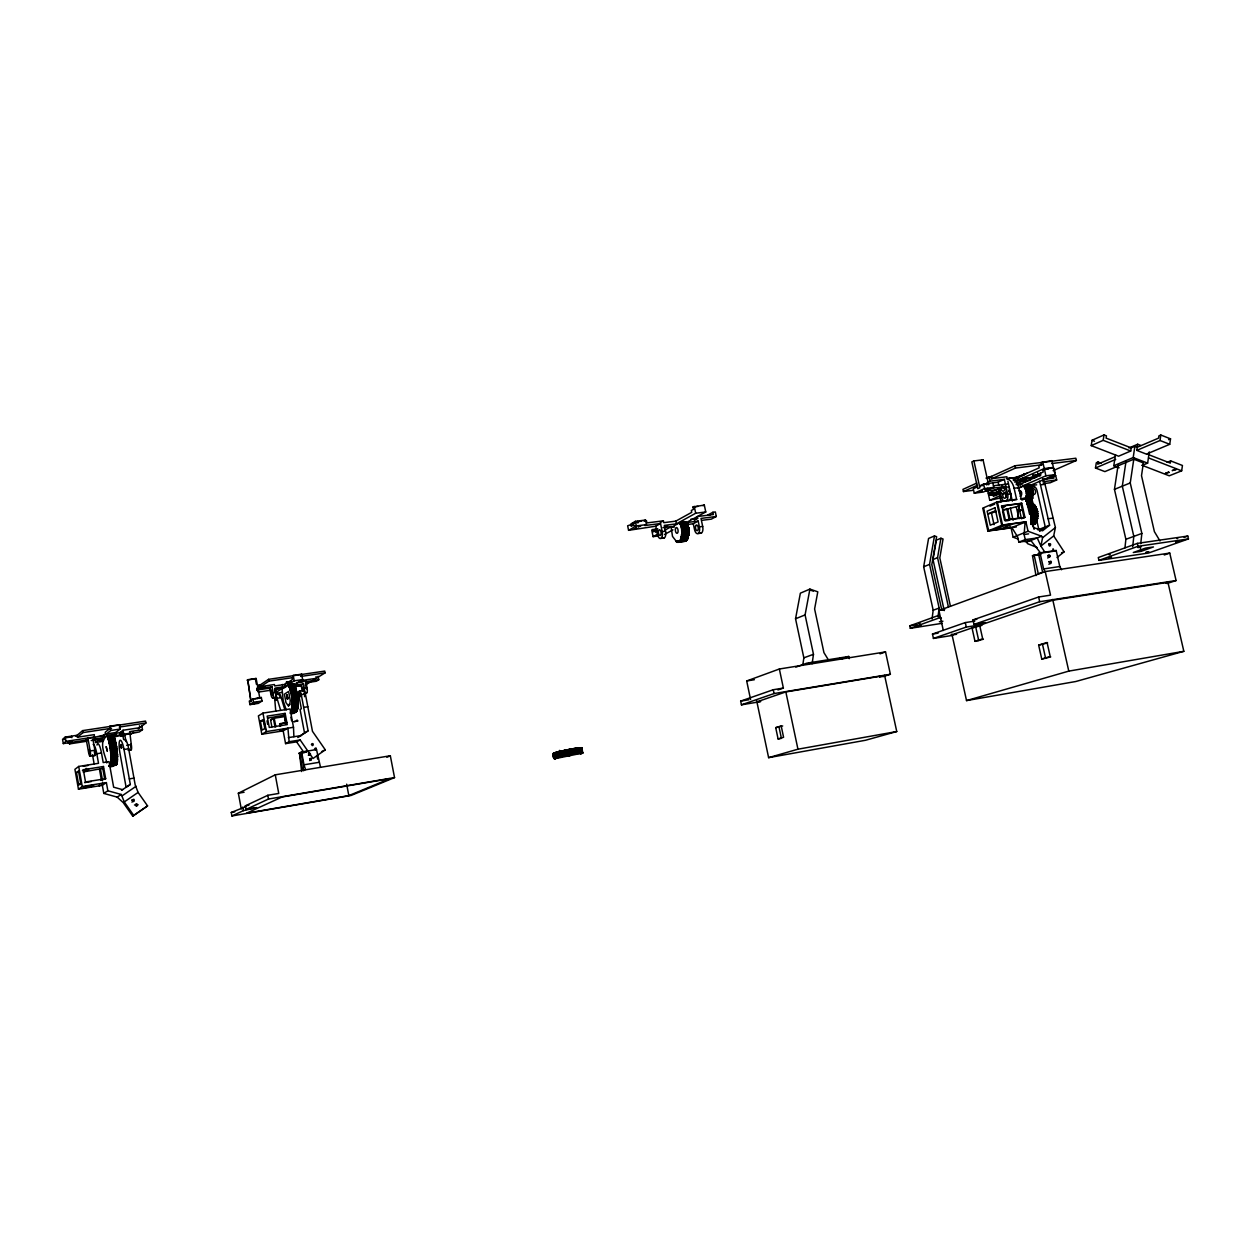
<?xml version="1.0" encoding="UTF-8"?>
<svg xmlns="http://www.w3.org/2000/svg" width="1251" height="1251" viewBox="0 0 1251 1251"><rect width="100%" height="100%" fill="white"/><g stroke="black" fill="none" stroke-linecap="round" stroke-linejoin="round"><path stroke-width="1.5" d="M680.091 524.419L687.612 523.543L680.091 524.419L680.075 522.511L671.146 527.422L672.506 536.398L676.963 542.183L677.151 540.667L677.886 542.355L685.626 541.23L685.783 539.728M114.545 737.433L107.961 738.512L107.695 736.448L113.919 735.494L116.578 746.44L116.687 749.318L110.448 750.287L110.948 755.667L117.531 754.853L116.687 749.318M117.172 754.681C120.033 759.42 109.275 761.108 110.948 755.667M301.569 685.626L289.325 687.393L289.075 685.47L294.642 684.641L297.769 697.01L298.113 700.716L292.124 701.592L291.655 708.926L291.905 710.537L297.457 709.677L297.269 707.785L297.738 708.535L291.796 709.426M1035.844 506.577L1028.869 507.922L1035.844 506.577L1036.516 510.908L1037.673 511.44L1036.923 512.847L1037.97 513.348L1037.063 514.364L1038.049 516.335L1031.012 517.273L1031.825 519.009L1030.574 519.837M292.515 685.579C287.761 688.457 287.058 682.295 292.202 683.671M685.829 537.007C678.151 543.215 680.919 527.265 688.894 530.893C690.099 521.604 681.326 529.548 680.638 523.95M294.22 684.985L294.204 683.671L288.637 684.5M294.266 721.483L297.722 720.951L297.034 719.966M292.14 705.126C300.021 706.096 299.521 700.091 292.171 703.203M114.107 758.325C123.99 757.793 108.9 762.391 111.386 759.326M1036 575.585L1032.497 555.679L1039.472 554.302M1028.869 507.922C1038.987 508.516 1034.045 501.682 1027.243 504.341M115.389 740.545C107.007 744.017 105.663 737.855 114.748 738.888M287.558 683.828L286.385 681.983M1037.251 514.349L1031.043 515.177L1032.044 516.616L1031.012 517.273M108.415 740.045L108.196 738.012L139.393 731.929L142.489 729.646L141.723 725.439M681.201 536.601L688.769 535.506L688.613 531.065M295.861 687.987L289.81 688.769L289.325 687.393M1032.81 524.622L1032.732 525.561M292.03 706.518L298.098 705.752L298.16 704.172M110.932 762.266C127.18 758.513 107.086 765.565 111.339 760.874M1026.43 499.102C1023.771 492.675 1036.047 496.115 1032.122 490.423C1033.029 488.562 1030.793 488.672 1031.653 486.858C1009.651 488.469 1044.225 482.526 1024.241 486.811M1025.976 497.398C1032.31 498.336 1032.56 496.1 1033.045 493.77M115.608 742.39L109.259 743.407L108.962 741.562M1011.856 527.547L1017.72 537.054L1018.846 542.136L1025.241 539.619L1024.1 534.505L1025.116 522.136L1001.738 525.326L996.578 502.183L1016.797 499.509M1030.042 503.574L1030.589 502.355L1030.887 503.668M1028.557 507.499L1028.119 506.139M117.453 761.265L117.172 759.216L117.563 759.889M296.237 689.254L290.279 690.271L289.81 688.769M1140.74 543.747L1141.85 533.442L1130.247 482.949L1133.969 457.96M1132.702 546.656L1133.813 536.382L1122.303 486.17L1126.025 461.306M1124.946 547.829L1125.884 539.306L1114.453 489.36L1118.175 464.621M292.03 708.269L297.941 707.222L298.098 705.752M1033.263 503.527C1031.403 506.811 1033.467 498.68 1026.993 503.418M932.042 618.917L933.183 610.238L923.66 566.781L928.57 538.446L934.466 535.928L936.624 536.695L931.807 564.639L941.784 610.05M938 616.759L939.141 608.049L929.556 564.389L934.466 535.928M110.448 750.287L109.259 743.407M1141.975 465.263L1169.247 475.802L1181.679 470.829L1182.445 465.481L1170.639 460.884L1167.105 462.323M812.118 663.765L813.478 654.304L805.081 614.913L809.913 589.096L817.794 591.817L814.604 608.956L823.94 652.631L828.256 659.637M1031.121 519.478C1040.519 520.604 1035.672 517.805 1038.049 516.335M1170.639 460.884L1170.311 463.105L1147.339 454.16M1136.815 450.376L1160.021 440.493L1160.819 435.02L1170.529 438.851L1169.732 444.308L1146.416 454.129L1136.815 450.376L1137.284 447.233L1158.582 438.116L1158.911 435.848L1160.819 435.02M802.751 665.36L803.846 657.838L795.542 618.776L800.359 593.177L809.913 589.096M1159.99 540.948L1154.392 531.644L1141.506 475.693L1143.367 463.042M1142.304 465.356L1147.636 463.136L1149.278 451.908M1131.201 447.874L1106.103 438.116L1106.447 435.864L1104.023 434.926L1092.06 440.258L1091.247 445.622L1118.597 456.208L1130.732 451.017L1131.201 447.874L1134.876 446.294L1137.284 447.233M1115.47 454.645L1113.797 465.747L1133.203 457.553L1134.876 446.294M1137.268 446.92L1137.659 444.246L1140.849 445.481M687.425 523.074C686.158 522.605 684.704 520.166 680.059 522.699M1118.425 465.904L1104.883 471.611L1095.485 467.999L1096.298 462.761L1098.034 462.01L1101.177 463.214M1098.034 462.01L1097.706 464.199L1114.5 457.006M1091.247 445.622L1103.194 440.321L1104.023 434.926M296.69 690.99L290.701 691.85L290.279 690.271M944.224 610.613L933.011 559.541L936.342 540.166L940.908 538.243L943.051 539.009L939.814 557.915L950.447 606.313M948.43 607.032L937.562 557.665L940.908 538.243M1017.735 514.786C1019.221 513.129 1016.047 509.798 1020.8 509.798M106.695 762.703L106.82 761.828L106.992 762.657M297.738 708.535L297.941 707.222M310.185 754.713L308.34 755.276M1042.708 478.711A12.807 7.913 84.1 0 1 1044.992 484.293L1055.406 527.562L1042.568 537.758L1040.895 546.077L1045.07 552.489M1025.241 539.619L1037.251 537.93L1040.895 546.077L1053.686 535.897L1055.406 527.562M680.544 525.608L687.174 524.763L687.612 523.543M688.159 533.88L681.529 534.74L688.3 534.021M297.081 692.804L291.514 693.648L290.701 691.85M1036.829 508.625L1029.823 509.767L1029.26 507.671M116.953 762.328L117.125 763.251C114.498 766.879 108.962 762.328 111.073 763.454M1026.039 499.008L1032.669 498.32L1031.95 496.741M117.125 763.251L116.671 762.375M687.44 536.945C689.364 538.774 686.783 534.271 688.769 535.506M1029.886 488.656L1025.367 489.25L1024.929 487.092M292.124 701.592L291.514 693.648M1025.695 501.041C1035.797 503.09 1029.604 498.054 1032.669 498.32M1030.918 521.589C1037.798 523.184 1039.581 517.116 1032.028 519.744M107.695 736.448L113.919 735.494M1031.481 503.465L1031.778 502.683M688.535 527.625C683.062 529.877 681.639 528.016 680.763 526.296M297.457 709.677L297.003 708.801L297.128 710.646L293.156 710.646M110.854 764.47L110.463 763.36L109.494 766.331M94.466 752.961L94.435 750.334M109.134 765.424L116.796 764.283L116.609 762.578M564.107 750.428L565.03 755.541L572.129 754.134L571.035 749.036L564.482 750.334L565.03 755.573L560.964 756.527L559.604 751.46L560.964 756.527M1037.329 510.861C1029.166 514.036 1031.747 510.392 1029.823 509.767M1036.547 519.134L1037.751 518.68M130.808 747.3L130.73 744.251M677.886 542.355C679.012 539.728 680.7 541.824 680.825 537.805M1054.218 551.034L1053.061 548.767L1052.607 551.097M579.776 747.738C581.434 754.634 583.545 755.479 581.84 747.754C581.606 747.848 579.057 747.973 579.025 747.895C581.778 759.185 581.809 748.974 581.277 747.66M1035.265 521.917C1037.501 524.122 1034.796 519.102 1037.157 520.823M680.951 540.072L687.565 539.212L687.268 537.32M1032.356 490.439C1023.083 493.895 1027.822 489.907 1025.367 489.25M290.31 712.304C291.123 712.601 291.045 710.115 291.905 710.537M291.186 712.272L296.737 711.428L296.596 709.849M681.654 531.925L682.17 529.126L681.263 528.375M134.482 805.018L136.031 804.471L136.437 806.285M109.056 766.222C113.106 768.646 117.078 762.015 116.796 764.283M1037.97 513.348C1029.057 516.71 1032.482 513.191 1030.496 511.722M1027.915 502.402C1033.107 504.888 1029.276 498.226 1031.934 500.337M1030.933 502.011C1029.073 499.086 1030.543 505.451 1028.963 502.011M1031.543 486.107L1030.277 486.029M1033.217 493.113C1024.319 496.397 1023.975 490.22 1033.045 491.19M676.635 541.746L686.658 540.463L686.564 538.571M290.388 713.164C294.282 715.509 296.628 709.208 296.737 711.428M1032.153 524.529L1035.156 524.106L1034.999 522.246M554.349 758.685L555.475 758.419L554.24 758.622C550.972 756.386 555.507 752.117 553.442 753.321C551.363 756.574 556.836 759.138 554.662 758.716L553.521 753.29L555.976 752.57L555.131 752.68L556.195 757.887L554.256 758.513L555.288 758.153M565.499 750.209L566.562 755.229M839.327 658.62L841.595 658.151M279.817 731.194L281.397 730.897M1038.017 513.895L1031.043 515.177M88.133 739.794L63.301 743.594L62.55 739.357L63.598 738.465L64.395 739.56L65.161 737.089L76.983 735.291L77.327 737.23L94.341 734.634L94.185 737.402L87.945 738.356L86.288 739.716L88.54 752.289A4.723 0.938 81.1 0 0 90.197 756.261L94.873 755.526M70.932 736.87L71.604 736.307L71.854 737.699M63.301 743.594L65.928 741.358L94.748 736.948M69.993 740.92L69.337 741.483L70.791 740.795M75.904 736.323L82.629 730.615L145.554 721.092L145.898 723.015L138.204 728.786M69.165 742.015L69.509 743.907L72.198 741.64M77.593 737.12L82.988 732.586L111.574 728.238M575.194 748.333C580.855 760.42 569.142 748.442 575.523 748.286C575.335 760.983 580.652 747.066 575.523 748.286M94.216 755.025A4.723 0.938 81.1 0 0 95.17 754.728A4.723 0.938 81.1 0 0 94.888 750.256L92.902 739.185L104.177 737.449L106.648 735.51L106.382 733.962L115.733 732.523L120.237 729.036L119.455 724.736L110.01 726.174L109.916 728.489L105.225 732.226L105.491 733.774L103.77 735.15L94.185 737.402M1057.017 557.539L1064.101 551.847L1053.686 535.897M106.382 733.962L110.776 730.475L120.237 729.036M1039.628 531.409L1045.257 526.952L1037.063 490.564A5.489 3.378 84.1 0 0 1031.34 487.843M1044.992 484.278L1040.488 484.856L1049.589 525.217L1042.536 530.815L1033.435 527.453L1026.805 497.961L1021.144 498.711L1018.674 487.671A12.885 7.803 84 0 0 1008.462 478.476M94.826 738.356L95.576 742.5L99.767 739.185L100.033 740.717L103.724 740.139M100.033 740.717L102.457 738.809L91.229 740.529M107.336 735.963C97.109 741.546 106.57 757.793 106.57 762.406M113.481 736.026L116.015 734.071L115.733 732.523M139.424 725.783L139.768 727.691L123.036 730.256L120.065 732.539L120.753 736.354L123.818 735.885M120.925 733.618L122.723 732.242L123.13 734.54L107.367 736.792M123.13 734.54L129.901 733.133L129.635 731.616L142.489 729.646M93.153 744.361A11.024 2.189 81.1 0 1 96.812 753.759L98.516 763.313L78.704 766.441L74.919 769.334L78.453 789.193L102.347 785.315L106.382 782.594L107.852 790.773L121.3 794.494L124.271 801.938L133.779 815.48L147.571 805.91L138.095 792.415L135.202 784.956L128.665 748.77A10.946 2.33 81.1 0 0 124.256 740.06M129.901 733.133L131.292 744.595A4.691 1.001 81.1 0 1 131.496 749.24A4.691 1.001 81.1 0 1 130.323 748.958M76.467 772.539L78.5 771.007L80.689 783.235L78.641 784.705L76.467 772.539L79.079 772.117M130.495 734.54L133.576 732.226M83.504 771.414L88.712 769.381L82.441 770.381M304.572 696.682L304.619 693.382M83.145 771.992L103.52 768.239M103.489 766.503L102.551 767.176L104.74 779.357L105.678 778.716L103.489 766.503L83.332 769.709L85.521 781.953L84.615 782.61L91.339 781.515M302.992 691.256A4.347 1.267 81.3 0 1 305.4 694.008L312.469 731.303L325.276 749.818L313.016 758.497L300.177 739.951L289.106 741.718L285.572 743.626L283.179 730.865L287.933 728.176L289.106 741.718M78.453 789.193L82.269 786.488L106.382 782.594M116.468 764.861L115.749 763.829M299.114 736.558L308.106 730.819L301.272 694.633A4.347 1.267 81.4 0 0 299.302 691.099L303.43 690.474M297.769 737.496L308.106 730.819M102.347 785.315L103.802 793.415L117.141 797.106L123.208 802.579L132.7 816.074L147.571 805.91M247.714 679.715L250.998 701.576L247.714 679.715L256.142 678.48L259.801 698.058M124.271 801.938L138.095 792.415M122.207 795.792L136.109 786.254M121.535 790.288L130.323 784.471L124.021 749.49A10.946 2.283 81 0 0 121.066 740.67A10.962 2.314 81.1 0 0 119.846 752.523L126.085 787.176L130.323 784.471M247.01 680.2L256.142 678.48M257.972 686.424L268.59 679.34L324.744 671.083L325.088 672.866L305.338 685.063M1033.232 493.645L1026.227 494.755M256.783 689.207L268.934 681.154L293.266 677.557M271.967 686.721L258.863 688.675L256.69 690.114L269.747 688.175L271.967 686.721L273.14 693.023A4.363 1.22 81.3 0 1 272.827 697.995L275.611 697.573M103.802 793.415L107.852 790.773M574.1 748.505C569.815 748.145 576.273 754.744 572.129 754.134M250.732 700.153L249.293 701.092L249.965 704.641L258.347 703.375L262.006 701.045L261.334 697.479L251.451 699.684M293.485 685.345L302.664 679.574L301.647 674.18L293.203 675.415L292.249 679.668L284.759 684.453L274.688 685.955L274.422 684.532L260.63 686.58L260.302 684.797L258.191 685.11L258.863 688.675M257.597 698.668L258.504 698.089L255.001 698.605M249.965 704.641L253.562 702.327L262.006 701.045M259.864 698.418L261.334 697.479M308.45 753.759L309.482 753.587M285.384 683.844L288.418 681.889M279.599 687.769L275.251 690.552L274.985 689.145M301.647 674.18L301.382 676.353M275.611 692.663L282.898 688.034L274.532 689.285M274.798 697.182A4.363 1.22 81.3 0 0 276.033 696.791A4.363 1.22 81.3 0 0 275.939 692.601L275.095 688.081L285.165 686.58L294.235 680.825L302.664 679.574M283.305 688.441L287.527 685.767M554.756 758.731L582.716 753.039L581.59 747.691M1019.94 493.426L1021.457 492.472M316.05 676.541L316.378 678.308L302.82 680.325L300.49 681.779L306.276 680.919M117.141 797.106L121.3 794.494M289.184 687.049L301.163 685.298L303.493 683.859L304.337 688.347A4.347 1.267 81.4 0 1 304.415 692.522M293.891 736.745L293.5 727.3L290.044 708.942L262.96 713.101L258.394 715.9L261.819 734.228L283.179 730.865M318.098 676.244L318.77 679.762L316.394 681.232L305.4 682.858M260.396 721.217L263.148 719.56L264.821 728.52L262.069 730.131L260.396 721.217L263.883 720.685L265.556 729.583M271.874 726.831L270.591 720.013L273.375 718.355L284.696 716.604M285.134 713.367L267.151 716.135L269.262 727.425L287.261 724.61L285.134 713.367L284.18 713.93L285.947 723.281M1025.742 490.533L1031.934 489.641M290.263 713.226L295.799 712.382L295.861 711.444M261.819 734.228L266.416 731.569L293.5 727.3M279.614 724.001L286.854 722.468L279.614 724.001L280.021 726.143L280.975 725.596L280.568 723.453M634.085 523.59L627.642 525.78L628.581 530.33L655.774 526.202L660.528 523.543L662.201 531.612A5.645 2.565 83 0 1 660.95 538.383L664.265 537.946M630.723 524.013L631.098 525.842L632.646 524.951L632.271 523.121L635.383 521.323L645.485 520.056L646.439 524.638L644.859 525.529L660.528 523.543M635.602 522.527L641.763 520.885M645.485 520.056L643.921 520.963L646.439 520.635L646.908 522.918L663.374 520.838L663.765 522.668L675.79 521.135L691.725 512.331L691.35 510.486L693.476 509.313L692.991 506.999L704.313 505.044L705.767 511.972L686.267 522.605L698.183 521.088L699.387 526.827A5.598 2.627 83.1 0 1 698.074 533.551L701.342 533.129M628.581 530.33L636.337 525.92L646.439 524.638M293.86 721.764L297.722 720.951M132.7 816.074L133.779 815.48M660.215 522.621L663.374 520.838M657.745 528.72L651.724 529.986L653.1 536.648L657.963 536.007M652.881 529.345L653.335 531.566L655.305 530.471L655.665 532.254M703.046 505.748L704.313 505.044M664.172 527.562L667.581 525.67M653.1 536.648L658.135 533.88M664.828 530.189L671.537 526.515L662.983 527.609M662.248 537.273A5.645 2.565 83 0 0 665.094 537.039A5.645 2.565 83 0 0 665.532 531.19L664.328 525.404L676.353 523.872L695.697 513.238L705.767 511.972M664.531 534.458L672.975 529.861M694.352 520.15L697.62 518.367L697.245 516.569L713.383 514.521L712.898 512.269L715.353 511.972L716.291 516.475L711.334 519.134L701.811 520.338M712.898 512.269L707.957 514.959L710.396 514.646M680.653 525.436L693.289 523.731L698.183 521.088M567 749.896L568.11 754.9M285.572 743.626L296.596 741.859L300.177 739.951M315.815 749.802C317.879 745.533 311.53 750.256 316.503 749.521L320.506 767.191M306.886 751.835L299.442 753.039L302.257 767.989L303.821 767.223L300.991 752.242L316.503 749.521M301.647 771.539L299.442 753.039M321.554 751.663L325.276 749.818M241.271 808.944L238.347 793.212L275.267 774.822L390.328 755.76L394.534 777.59L351.109 795.448L231.92 815.965L231.279 812.462L246.212 806.488M807.849 663.671L810.101 663.218L808.412 663.655M973.888 460.931L971.839 461.9L977.782 488.672L979.861 487.734L973.888 460.931L983.051 459.821L988.634 484.778M231.92 815.965L243.366 810.664L256.596 807.63L246.04 809.428L245.368 805.832L267.823 795.292L278.738 793.447L275.267 774.822M980.987 460.79L983.051 459.821M554.224 758.591C558.478 754.478 551.284 747.535 555.022 758.513M841.485 658.214L839.421 658.636M101.362 783.736L102.16 783.517M246.04 809.428L268.527 799.029L394.534 777.59M986.007 478.117L991.402 476.412L991.902 478.648L1006.883 476.756L1007.29 478.539L1018.22 477.147L1039.206 467.827L1038.799 466.029L1041.598 464.778L1041.082 462.526L1051.872 460.649L1053.405 467.421L1044.257 468.578L1015.828 481.056M976.812 483.074L962.957 489.376L963.442 491.549L972.997 490.329M986.726 478.539L1014.936 465.779L1075.844 458.241L1076.36 460.477L1053.107 470.657M963.442 491.549L977.312 485.294M991.183 479.024L1015.452 468.062L1042.099 464.731M977.391 486.889L973.278 488.734L974.263 493.191L983.395 492.018L993.81 487.39L992.809 482.917M1005.757 501.104A5.536 3.331 83.9 0 0 1007.712 494.38L1004.35 479.368L998.079 482.167L983.614 484.074L979.455 485.951L983.13 485.482M986.992 482.573L990.12 481.166L1004.35 479.368M986.476 484.888L989.088 483.715L985.256 484.2M574.913 753.681L573.552 753.915M974.263 493.191L984.615 488.562L993.81 487.39M1012.95 478.507L1027.04 473.191M386.872 757.293L390.328 755.76M1014.358 478.836L1019.112 476.725M1016.406 478.429L1024.334 474.911L1024.022 473.582M998.611 488.75L988.212 493.347L987.492 490.079M990.088 493.551L998.72 491.956L988.306 493.77L989.76 500.291L1002.129 497.617M1014.655 482.12L1023.052 478.414L1029.088 477.647L1017.298 482.839M1035.077 477.741L1027.853 478.664L1043.225 472.018L1042.708 469.75L1044.366 469.031L1053.514 467.874L1055.046 474.645L1029.448 485.763M985.46 491.096L999.658 489.266L1005.945 486.498L991.715 488.312M989.822 493.097L990.307 495.271L1000.034 493.222M997.094 492.19L1000.581 490.658M1016.265 483.762L1021.488 481.463L1030.496 480.321M992.903 494.145L993.294 495.881L1000.018 492.925M989.76 500.291L1000.19 495.74M1055.046 474.645L1045.899 475.818L1020.425 486.92L1019.815 484.262L1040.832 475.052L1040.425 473.238M1017.923 488.469L1024.663 485.544M1027.306 486.232L1030.683 484.762M281.366 730.928L279.911 731.21M1047.024 478.648L1055.688 475.583L1056.688 479.977L1050.23 482.761L1043.303 483.652M1049.245 478.367L1055.688 475.583M1007.352 478.852A12.885 7.772 83.9 0 1 1014.108 488.265L1016.594 499.305L997.36 501.839L982.77 508.141L987.868 531.065L1011.058 527.875L1025.914 521.808L1028.041 531.253L1041.567 536.226L1042.568 537.758M989.932 506.186L994.623 504.169M1128.981 447.983L1137.659 444.246M1177.707 538.571L1176.847 538.54M1001.707 507.828L1004.866 506.483L1001.816 506.89M1095.485 467.999L1115.704 459.383M995.593 510.705L987.758 514.052L996.281 511.534M1021.864 500.072L1026.805 497.961M1168.606 439.664L1170.529 438.851M1003.427 509.97L1019.549 505.904M1018.283 504.7L1021.754 503.23L1024.913 517.32L1021.442 518.758L1018.283 504.7L1021.301 504.294M1117.831 465.904L1133.75 459.195L1143.523 462.979M987.868 531.065L1002.536 524.998L1025.914 521.808M348.826 795.605L389.921 778.654L282.085 796.996L246.541 813.197L348.826 795.605L346.652 784.174M933.011 559.541L937.562 557.665M1130.247 482.949L1114.453 489.36M795.542 618.776L805.081 614.913M923.66 566.781L929.556 564.389M1011.058 527.875L1013.154 537.211L1028.041 531.253M1037.892 529.892L1049.589 525.217M576.836 748.082L577.039 751.632M1023.209 540.901L1026.571 542.121L1041.567 536.226M279.583 695.931L280.521 697.401M1034.108 555.069L1038.299 573.787L1042.615 572.207L1038.408 553.442L1040.019 552.817L1056.188 550.487L1059.8 566.531L1061.52 569.768M1054.562 551.112L1056.188 550.487M1061.552 552.801L1064.101 551.847M556.195 757.887L556.976 757.606L555.788 752.633M803.846 657.838L813.478 654.304M933.183 610.238L939.141 608.049M1125.884 539.306L1141.85 533.442M750.569 699.465L746.691 680.966L779.357 669.004L885.536 651.912L890.384 674.258L882.971 676.682M943.317 630.457L938.938 610.504L1045.226 571.582L1169.748 553.083L1176.081 580.542L1166.933 583.545M581.965 753.368C582.215 755.448 579.87 747.363 580.714 747.676M795.824 667.143L806.66 663.218L848.741 656.462L849.226 658.698M909.774 625.844L939.048 615.242L939.595 617.759L910.321 628.315L909.774 625.844L917.264 624.687M1137.347 543.387L1098.284 557.539L1098.925 560.37L1148.465 553.036L1188.45 538.931L1187.778 536.053L1137.347 543.387L1138.019 546.296L1098.925 560.37M1141.084 551.347L1153.453 546.953L1145.635 548.094L1133.297 552.504L1141.084 551.347L1140.427 548.517M841.845 658.902L848.741 656.462M1184.15 537.351L1187.778 536.053M760.717 701.608L741.436 704.829L740.655 701.107L773.243 689.739L783.376 688.066L779.357 669.004M952.699 635.352L933.434 638.432L932.48 634.054L965.287 622.591L974.826 621.106M933.434 638.432L966.288 627.079L977.719 625.265L985.475 622.607L973.982 624.421L972.997 619.917L1038.627 596.993L1050.527 595.148L1045.226 571.582M880.016 653.851L885.536 651.912M1164.29 554.975L1169.748 553.083M777.919 689.958L783.376 688.066M556.335 757.762C554.693 759.107 557.242 754.244 555.335 752.617L556.773 752.32L557.446 755.682M741.436 704.829L774.041 693.554L890.384 674.258M973.982 624.421L1039.69 601.715L1176.081 580.542M879.641 677.26L885.161 675.446L785.706 691.959L756.402 702.014L760.217 701.373M983.38 639.23L974.998 641.356L972.058 628.049L981.957 625.359M578.103 751.491C576.539 742.265 580.276 755.901 577.853 753.133M974.998 641.356L982.676 638.808L979.705 625.437M580.104 748.661L581.84 747.754M1165.666 583.326L1169.325 582.122L1052.67 600.245L950.854 635.195L956.577 634.288M1047.791 558.055L1048.666 556.914L1047.791 555.491M571.035 749.036L572.598 748.755L573.615 753.868M775.714 727.66L781.187 725.94L783.579 737.277L778.091 738.95L775.714 727.66L782.688 725.94M1038.658 645.141L1047.071 642.498L1050.215 656.525L1041.77 659.074L1038.658 645.141L1047.603 642.905M309.623 758.591L311.139 759.685L309.732 760.592M577.415 748.129C581.684 746.049 579.432 758.747 578.697 749.693M1041.77 659.074L1050.746 656.884M557.055 757.449C560.37 758.09 558.853 750.506 556.038 752.398C558.368 755.776 556.867 758.247 556.976 757.606M556.085 753.477L554.818 753.681L556.21 753.415M1025.898 491.268L1032.966 490.658M756.62 700.513L768.614 757.653L797.95 749.193L896.748 731.538L884.66 675.603M951.886 634.022L966.523 700.591L1068.792 671.115L1183.837 651.318L1167.871 582.043M579.135 747.942L579.979 747.723M896.748 731.538L865.473 740.279L768.614 757.653M1183.837 651.318L1075.766 681.514L966.523 700.591M557.086 752.101C564.138 750.772 555.913 764.955 557.696 752.054M102.035 779.701L100.706 779.889L101.597 779.78M559.494 756.902C557.227 738.293 566.062 767.614 560.886 751.241M560.636 756.605L559.776 756.824M941.268 618.166L940.361 618.447L941.393 618.385M578.025 747.926L576.351 748.254M1109.058 554.803L1110.231 554.568M561.027 751.116L564.013 750.491M918.703 623.624L920.079 623.373M553.239 753.477L555.866 753.587M579.369 753.055L580.996 752.758M579.119 753.039L580.104 752.852M567.313 750.616L565.624 751.1L567.282 750.881M131.981 799.921L133.544 801.234L131.887 802.079M582.294 752.695L580.792 752.946M1026.117 492.613L1032.544 491.674M102.301 783.658L103.098 783.423L101.503 783.767M99.408 785.393C97.14 786.019 101.925 784.877 99.548 785.534M1010.073 527.25C1012.888 526.952 1007.133 527.828 1009.901 527.547M582.903 752.867L581.731 753.071L582.778 753.008M778.091 738.95L781.406 738.356L779.029 727.081M231.279 812.462L234.719 811.868M245.368 805.832L248.886 805.237M238.347 793.212L244.086 792.258M740.655 701.107L748.927 699.747M301.585 751.945L304.009 764.799L318.942 762.344M85.521 781.953L105.678 778.716M78.641 784.705L81.252 784.283M129.322 778.873L133.966 778.122M300.991 752.242L306.589 751.335M298.864 753.337L306.292 752.132M746.691 680.966L754.384 679.715M555.725 757.965L554.944 752.852L553.833 753.149M111.355 757.215L117.578 756.23M111.011 757.699L117.594 756.652M111.151 758.137L117.375 757.168M110.995 759.185L117.61 757.95M111.136 759.67L117.359 758.685M110.917 760.53L117.578 759.529M111.058 761.046L117.281 760.076M110.807 761.718L114.107 761.296M83.317 766.253L88.023 765.503M111.261 761.937L117.485 760.952M110.823 762.907L113.935 762.406M110.745 763.313L117.328 762.203M113.716 763.329L116.828 762.844M110.51 764.142L116.718 763.173M932.48 634.054L938.094 633.162M111.777 764.549L116.437 763.798M110.651 765.096L116.859 764.111M108.712 765.987L116.546 764.736M288.324 737.621L301.35 735.557M109.165 766.269L116.187 765.159M280.646 710.38L277.003 698.293A4.363 1.22 81.3 0 0 275.892 695.134M110.197 748.426L116.531 747.3M110.26 748.911L116.64 748.098M110.651 749.443L116.89 748.473M110.713 749.943L116.953 748.958M110.573 750.209L116.796 749.24M110.51 750.772L116.75 749.802M110.667 750.991L116.906 750.021M939.376 621.747L942.91 621.2M96.796 753.743L101.487 753.008L103.207 762.563L109.04 761.64L113.638 787.192L122.692 789.694M110.917 751.476L117.141 750.491M124.021 749.49L128.665 748.77M110.667 752.132L117.203 750.975M110.713 752.617L116.953 751.632M110.87 752.899L117.109 751.914M128.134 750.319L131.199 749.834M111.12 753.462L117.359 752.476M910.321 628.315L942.097 623.326M110.839 753.931L117.391 752.946M110.87 754.384L117.094 753.415M111.026 754.728L117.25 753.759M111.261 755.385L117.5 754.4M972.997 619.917L976.828 619.308M111.089 755.776L117.531 754.853M110.964 756.089L117.187 755.119M111.12 756.495L117.344 755.51M293 710.959L296.706 710.38M108.305 739.622L114.92 738.731M290.92 711.631L297.206 710.427M290.764 711.866L294.454 711.303M108.806 740.123L115.029 739.169M291.28 712.116L296.831 711.256M95.576 742.5L102.895 741.374M108.774 740.842L115.014 739.888M290.858 712.742L296.409 711.882M108.743 741.233L114.967 740.279M109.259 741.952L115.499 740.999M285.04 715.04L267.902 718.09M109.212 742.609L115.452 741.64M109.15 742.953L115.389 741.984M109.588 743.422L115.827 742.453M109.681 743.892L115.921 742.922M109.603 744.454L115.843 743.485M109.541 744.736L115.78 743.766M270.591 720.013L274.219 718.215L275.83 726.8L274.985 726.925L273.375 718.355M109.635 745.205L115.999 744.251M109.979 745.393L116.218 744.423M110.072 745.877L116.312 744.908M109.963 746.347L116.202 745.377M109.885 746.566L116.124 745.596M116.202 746.081L109.963 747.05L116.343 746.159M110.338 747.41L116.578 746.44M90.197 756.261A4.723 0.938 81.1 0 0 90.197 750.975L94.888 750.256M110.416 747.895L116.656 746.925M126.664 745.315L131.292 744.595M292.312 702.327L298.16 702.061L292.343 703.312M292.593 702.921L298.16 702.061M64.114 738.012L71.667 736.855M292.171 703.609L297.738 702.765M292.343 703.969L297.91 703.125M292.609 704.626L298.176 703.781M292.155 704.735L297.894 704.047M292.296 705.517L297.863 704.673M114.998 733.43L122.723 732.242M292.249 706.377L298.113 705.392M100.064 736.339L103.77 735.76M292.202 706.956L297.754 706.111M106.648 735.51L116.015 734.071M291.874 707.785L297.988 706.878M107.351 736.276L113.591 735.307M291.655 708.926L297.457 708.113M292.234 709.082L297.801 708.222M303.68 707.394L307.824 706.752M107.852 737.652L114.076 736.698M69.509 743.907L86.663 741.264M107.852 738.137L114.279 737.308M938.938 610.504L944.724 609.612M291.499 710.412L297.535 709.411M108.321 739.185L114.56 738.231M291.076 693.507L296.815 692.679M291.592 694.102L297.175 693.257M291.436 694.555L297.019 693.711M291.327 694.758L296.894 693.93M291.405 695.212L296.972 694.368M303.962 693.304L306.714 692.882M291.577 695.275L297.144 694.43M291.858 695.509L297.425 694.665M291.936 695.963L297.503 695.118M277.003 698.293L281.194 697.667L284.837 709.739M301.272 694.633L305.4 694.008M291.608 696.479L297.316 695.493M291.671 696.932L297.425 696.228M292.14 697.401L297.707 696.557M292.202 697.855L297.769 697.01M291.843 698.214L297.566 697.276M291.89 698.652L297.457 697.823M292.077 698.856L297.644 698.011M292.359 699.278L297.926 698.433M292.015 699.919L297.973 698.871M292.046 700.357L297.613 699.512M292.234 700.607L297.801 699.762M119.205 727.081L145.898 723.015M292.515 701.123L298.082 700.279M292.296 701.623L298.113 700.716M292.14 702.03L297.894 701.483M288.668 685.329L294.235 684.5M288.668 685.814L294.783 684.969M295.142 685.095L303.493 683.859M289.216 686.596L294.783 685.751M289.434 687.143L295.345 686.408M258.238 692.1L271.436 690.13M289.732 687.987L295.299 687.143M289.685 688.394L295.252 687.565M289.935 688.597L295.736 687.597M290.232 689.489L295.799 688.66M290.154 689.864L295.721 689.035M273.14 693.023L275.939 692.601M290.779 690.489L296.346 689.661M304.337 688.347L307.089 687.941L305.901 681.686L318.77 679.762M275.783 693.335L282.335 692.35M290.685 691.115L296.252 690.271M290.592 691.428L296.159 690.599M276.471 694.524L279.254 694.117M291.217 692.256L296.784 691.428M291.092 692.804L296.659 691.959M290.983 693.07L296.55 692.241M300.756 676.463L325.088 672.866M1040.019 552.817L1043.631 568.924L1059.8 566.531M286.62 682.186L291.186 681.482M286.448 682.53L291.139 681.873M287.198 682.827L290.889 682.28M261.881 687.518L265.321 687.002M296.409 682.733L303.086 681.732L302.82 680.325M1138.019 546.296L1188.45 538.931M1038.408 553.442L1052.763 551.363M1032.497 555.679L1039.659 554.646M1018.846 542.136L1030.824 540.448L1041.301 553.912M1024.1 534.505L1028.619 533.864M1031.528 521.683L1036.031 521.057M1031.684 521.995L1036.188 521.37M1030.98 522.637L1033.983 522.214M1031.887 522.574L1036.407 521.948M1031.184 522.855L1036.5 522.277M1031.559 523.153L1036.063 522.527M1030.73 523.481L1036.281 522.652M1030.871 524.106L1035.375 523.481M1030.918 524.45L1035.421 523.825M1016.359 526.937L988.634 530.752L983.536 507.812M1031.731 514.02L1037.751 513.207M1031.449 515.084L1037.83 514.052M1031.059 515.928L1037.282 515.162M1031.481 516.116L1037.501 515.303M1024.913 517.32L1005.351 519.978L1002.192 505.826L1021.754 503.23M1031.856 516.428L1037.877 515.6M1032.044 516.616L1038.064 515.803M1005.178 520.963L1008.431 520.525M1031.199 517.335L1037.845 516.428M1030.918 518.008L1036.954 517.195M1031.121 518.117L1037.142 517.304M1031.324 518.321L1037.345 517.507M1031.653 518.743L1037.673 517.93M1030.699 519.274L1037.845 518.18M1030.887 519.4L1036.907 518.586M1030.699 520.119L1036.719 519.29M1030.887 520.385L1036.907 519.572M1031.168 520.901L1037.188 520.072M1048.135 518.758L1052.638 518.149M1031.293 521.198L1037.314 520.369M1031.371 521.448L1034.374 521.041M1028.775 506.936L1034.796 506.123M1028.682 507.265L1034.702 506.467M1029.073 507.843L1036.078 506.999M1029.98 508.125L1036.016 507.312M1029.808 508.657L1035.828 507.843M1029.667 508.938L1035.687 508.141M1017.72 510.689L1020.722 510.283M1029.526 509.126L1035.547 508.313M1017.876 510.94L1020.879 510.533M1030.98 509.923L1037.016 509.11M1030.871 510.189L1036.891 509.392M1030.449 510.877L1036.641 509.829M1030.277 511.002L1036.297 510.189M1031.528 511.737L1037.548 510.924M1031.637 512.253L1037.673 511.44M1031.481 512.472L1037.517 511.659M1030.98 512.988L1037.204 512.019M1030.793 513.051L1036.813 512.238M1030.902 513.801L1037.36 513.019M1025.742 499.853L1031.762 499.071M1025.976 500.4L1031.997 499.602M1026.602 500.431L1031.105 499.837M1026.101 500.713L1032.106 499.915M1026.414 501.338L1030.933 500.728M1027.04 501.401L1030.042 501.01M1027.18 501.651L1030.183 501.26M1026.586 501.932L1031.09 501.338M1026.664 502.276L1031.168 501.667M1001.394 506.155L1020.941 503.574L1024.116 517.664L1004.553 520.307L1002.583 511.471M1027.259 502.714L1030.589 502.355M1026.962 503.074L1030.699 502.667M1027.055 503.606L1032.122 502.824M1027.665 503.762L1032.169 503.168M1027.087 504.544L1033.107 503.746M1027.556 504.591L1033.576 503.793M1027.571 504.935L1033.592 504.137M1029.198 504.872L1032.2 504.481M1027.556 505.56L1033.576 504.763M1027.509 505.92L1034.64 504.857M1028.901 505.998L1034.921 505.201M1030.965 505.983L1033.983 505.576M1002.442 509.876L1007.743 509.173L1010.073 519.634M1028.869 506.342L1034.89 505.529M1007.712 494.38L1010.745 493.989M681.467 537.101L688.097 536.241M1026.852 492.159L1032.888 491.377M680.997 537.867L688.3 536.804M680.653 538.18L688.394 537.117M680.779 538.43L688.097 537.445M1026.195 493.379L1032.403 492.613M681.654 538.399L688.269 537.539M1026.618 493.488L1032.638 492.691M680.888 538.79L687.503 537.914M1026.993 493.723L1033.029 492.941M681.983 539.072L685.298 538.634M681.044 539.4L687.659 538.54M681.701 539.509L686.658 538.853M680.137 540.088L687.737 538.884M680.825 540.369L686.658 540.463M680.231 540.745L686.83 539.869M1026.195 495.505L1032.216 494.708M675.79 541.527L686.877 540.229M1026.383 495.584L1032.638 494.958M676.713 542.09L685.861 540.76M1026.962 496.1L1032.982 495.318M676.963 542.183L685.861 541.104M1027.134 496.334L1033.17 495.537M1026.055 496.819L1033.107 496.068M1026.117 497.663L1032.138 496.866M1026.32 497.898L1032.341 497.1M1020.472 499.04L1025.992 498.305M1026.618 498.367L1032.638 497.57M1026.774 498.633L1032.794 497.851M1025.804 498.883L1031.825 498.101M1026.915 499.18L1031.418 498.57M1027.071 499.368L1031.59 498.774M1007.884 481.213L1009.15 486.858L1006.117 487.249A5.536 3.331 84.1 0 1 1004.162 493.973A5.536 3.331 84.1 0 1 999.83 490.017M662.201 531.612L665.532 531.19M682.17 529.126L688.785 528.266M699.387 526.827L702.671 526.405L700.998 518.414L716.291 516.475M682.045 529.314L688.675 528.454M681.482 529.752L688.425 528.751M1024.632 485.716L1030.652 484.935M681.576 530.533L688.535 529.798L681.904 530.643M1024.491 486.279L1036.672 484.825M1024.366 486.592L1030.402 485.826M682.217 530.909L688.848 530.049M682.374 531.081L689.004 530.221M1014.123 488.265L1018.674 487.671M1024.725 487.233L1030.746 486.451M682.264 531.753L689.035 530.768M1024.585 487.405L1031.747 486.561M1025.632 487.64L1031.653 486.858M1025.413 488.14L1031.449 487.358M681.654 532.691L688.441 531.91M1025.257 488.406L1031.293 487.624M681.998 532.942L688.613 532.082M1025.101 488.562L1031.137 487.781M682.28 533.317L688.91 532.457M682.42 533.551L689.051 532.691M1025.539 489.125L1032.388 488.281M681.607 534.021L689.02 533.223M1026.524 489.579L1032.544 488.797M1026.383 489.813L1032.419 489.032M1026.101 490.22L1032.138 489.438M681.842 535.131L688.472 534.271M990.307 495.271L999.205 494.129M682.092 535.6L688.722 534.74M682.217 535.897L688.848 535.037M681.67 536.241L688.285 535.381M1026.727 491.33L1032.747 490.548M993.294 495.881L996.859 495.412M681.326 536.804L687.941 535.944M1028.103 477.898L1020.894 478.82L1021.488 481.463M1013.357 480.509L1018.83 479.821L1018.22 477.147M679.981 523.278L686.596 522.433M679.809 523.794L686.518 522.746M680.2 524.247L686.987 523.262M680.919 524.685L687.55 523.841M680.779 525.185L687.393 524.341M993.497 485.795L1008.478 483.871M1042.959 479.477L1053.967 478.07L1053.467 475.865M653.35 529.783L656.587 529.361M671.146 527.422L674.43 526.999M680.904 526.186L688.175 525.295M681.686 526.671L688.3 525.827M681.592 526.921L688.206 526.077M688.019 526.468L681.248 527.515L687.737 526.765M1016.172 484.716L1022.692 483.949M653.335 531.566L658.214 530.94M1042.771 481.76L1056.688 479.977M682.076 528.579L688.707 527.719M1042.708 469.75L1048.197 469.062M632.271 523.121L635.633 522.699M631.098 525.842L634.46 525.42M690.818 519.243L697.62 518.367M692.991 506.999L698.011 506.374M1051.606 463.558L1076.36 460.477M115.686 765.346L115.718 764.439M1017.814 510.189C1019.628 510.048 1018.205 507.969 1019.33 507.499M1048.901 564.295L1050.058 563.153L1048.901 561.636M568.032 749.662L569.142 754.728M810.773 590.253L813.4 591.16M1013.154 537.211L1018.189 539.056M1113.797 465.747L1119.145 467.811M1092.06 440.258L1094.469 441.196M1133.203 457.553L1147.636 463.136M1103.194 440.321L1130.732 451.017M1148.59 457.96L1181.679 470.829M1160.021 440.493L1169.732 444.308M1037.126 547.531L1027.556 543.638L1026.571 542.121M570.597 754.416L569.627 749.38M282.054 688.316L282.116 687.143M1017.61 515.49L1019.252 518.618M274.563 690.865L275.267 692.35M687.565 539.212L686.94 538.43M305.807 686.314L306.589 688.863M296.596 741.859L304.04 752.617M1033.686 524.873L1034.03 523.575M1043.631 568.924L1045.351 572.176M1029.088 502.386L1029.542 503.606M685.626 541.23L685.11 539.744M282.038 688.691L283.211 700.826L286.229 710.005M296.299 712.007L295.893 710.803M304.009 764.799L305.572 769.662M295.799 712.382C295.283 710.709 295.064 712.695 294.532 711.647M282.491 684.453L282.679 685.282M1054.108 468.531L1055.093 472.941M1042.724 461.791L1044.257 468.578M1044.366 469.031L1045.899 475.818M1037.689 472.862L1038.095 474.629L1032.669 475.317A12.823 7.897 84.1 0 1 1036.563 477.272M1031.528 497.116L1033.67 506.639M1036.672 519.994L1038.815 529.517M1052.685 599.448L1068.792 671.115M1033.263 525.514L1034.124 529.329M1027.587 505.388L1029.573 514.224M1014.936 465.779L1015.452 468.062M1038.627 596.993L1039.69 601.715M1016.375 507.249L1018.721 517.726M1009.479 488.328L1012.34 501.119M1042.536 644.5L1045.664 658.433M1010.355 508.062L1013.091 520.291M1006.961 509.501L1009.291 519.963M998.079 482.167L998.783 485.31M999.658 489.266L1001.41 497.116A5.536 3.331 83.9 0 0 1004.193 501.135M1001.035 501.979L999.408 494.692A12.901 7.787 84 0 1 998.97 488.328M997.36 501.839L1002.536 524.998M989.119 476.694L990.12 481.166M991.308 512.394L994.045 524.685M983.614 484.074L984.615 488.562M975.827 627.455L978.767 640.747M965.287 622.591L966.288 627.079M785.863 692.022L797.95 749.193M773.243 689.739L774.041 693.554M694.242 506.295L695.697 513.238M693.289 523.731L694.493 529.454A5.598 2.627 83.1 0 0 698.074 533.551M675.79 521.135L676.353 523.872M655.774 526.202L657.432 534.224A5.645 2.565 83 0 0 660.95 538.383M637.557 521.401L637.901 523.059M635.383 521.323L636.337 525.92M581.168 747.66L582.028 752.883M580.558 747.676L581.418 752.852M580.167 747.817L581.183 752.852M579.494 747.848L580.511 752.899M578.838 747.832L580.042 752.93M578.666 747.926L579.588 753.039M577.759 747.957L578.775 753.008M577.696 748.035L578.713 753.086M577.055 748.129L578.071 753.165M576.539 748.129L577.665 753.274M575.867 748.286L576.883 753.337M574.584 748.489L575.601 753.54M574.24 748.583L575.257 753.634M573.756 748.567L574.772 753.618M573.193 748.708L574.209 753.759M572.895 748.802L573.912 753.853M572.223 748.833L573.239 753.884M571.738 748.958L572.755 754.025M571.488 749.036L572.505 754.103M570.644 749.114L571.66 754.165M570.221 749.24L571.035 754.369M569.408 749.349L570.425 754.4M569.017 749.412L570.034 754.478M568.673 749.537L569.533 754.65M567.766 749.662L568.783 754.728M567.36 749.74L568.376 754.806M566.453 749.975L567.626 755.025M566.109 749.99L567.125 755.057M565.718 750.084L566.734 755.135M564.905 750.303L566.124 755.338M564.482 750.334L565.499 755.401M563.638 750.616L564.654 755.667M563.388 750.631L564.404 755.682M562.903 750.694L563.92 755.745M562.231 750.928L563.247 755.979M561.934 750.96L562.95 756.011M561.371 751.038L562.387 756.089M560.542 751.288L561.558 756.339M559.244 751.601L560.26 756.652M558.587 751.71L559.557 756.839M558.071 751.914L559.072 756.964M557.367 752.023L558.462 757.168M556.539 752.398L557.227 755.76M556.273 752.336L557.461 757.402M555.616 752.617L556.632 757.653M554.553 752.867L555.569 757.903M553.943 753.086L555.288 758.716M316.972 755.432L317.676 759.169M301.163 685.298L302.007 689.786A4.347 1.267 81.4 0 0 302.304 691.052M304.493 732.773L300.084 709.489L301.35 708.754L298.942 696.041A4.347 1.267 81.4 0 1 299.302 691.099M293.203 675.415L294.235 680.825M303.039 767.614L303.649 770.819M284.759 684.453L285.165 686.58M290.936 717.214L291.608 720.779M284.681 718.183L285.681 723.531M268.59 679.34L268.934 681.154M269.747 688.175L270.92 694.446A4.363 1.22 81.3 0 0 272.827 697.995M266.995 720.811L267.667 724.392M262.96 713.101L266.416 731.569M255.407 678.965L256.408 684.297M257.081 687.862L257.737 691.412M252.89 698.746L253.562 702.327M267.823 795.292L268.527 799.029M242.71 807.083L243.366 810.664M124.678 734.306L126.007 741.64M123.036 730.256L123.74 734.087M122.879 735.666L123.536 739.325M110.01 726.174L110.776 730.475M104.005 735.181L104.208 736.323M103.77 735.15L104.177 737.449M95.248 738.027L95.576 739.904M100.408 768.724L102.582 780.843M99.486 769.396L101.347 779.748M94.216 764.33L92.855 756.746A11.024 2.189 81.1 0 1 92.527 754.713M87.945 738.356L90.197 750.975M82.629 730.615L82.988 732.586M86.178 768.349L86.632 770.913M78.704 766.441L82.269 786.488M65.161 737.089L65.928 741.358M275.783 711.272L274.767 699.7A4.363 1.22 81.3 0 1 274.516 697.683M1006.336 478.648A12.901 7.787 84 0 1 1007.336 478.836M1037.642 474.817A12.807 7.913 84.1 0 1 1040.097 475.912M1025.679 481.995A12.823 7.897 84.1 0 1 1026.383 480.009M1026.977 478.836A12.823 7.897 84.1 0 1 1027.681 477.804M1039.268 481.213A12.823 7.897 84.1 0 1 1040.504 484.888M1033.107 484.888A2.846 1.751 84.2 0 1 1032.607 485.419M1004.819 488.625A2.862 1.72 84.1 0 1 1004.303 487.968M101.487 753.008A10.993 2.205 81.1 0 0 98.594 744.126A11.009 2.205 81.1 0 0 96.968 745.08M278.832 694.899A4.363 1.235 81.3 0 1 281.194 697.667M307.089 687.941A4.347 1.267 81.4 0 1 307.167 692.1A4.347 1.267 81.4 0 1 305.885 692.491M702.671 526.405A5.598 2.643 83.1 0 1 702.202 532.222A5.598 2.643 83.1 0 1 699.278 532.473M1006.539 497.21A2.862 1.72 83.9 0 1 1005.96 493.52M1008.978 490.611A5.52 3.346 83.9 0 1 1010.964 496.131A5.52 3.346 83.9 0 1 1008.775 500.697M1003.99 486.326A2.862 1.72 84.1 0 1 1004.381 490.064A2.862 1.72 84.1 0 1 1002.192 490.799A2.862 1.72 84.1 0 1 1001.222 487.249M1001.707 486.045A2.862 1.72 84.1 0 1 1002.536 485.497M1004.24 488.359A2.862 1.72 84.1 0 1 1004.193 487.859M1006.68 493.738A5.536 3.331 84.1 0 1 1005.632 493.629M1009.15 486.858A5.536 3.331 84.1 0 1 1008.822 491.752M1034.077 487.233A5.489 3.393 84.2 0 1 1033.779 486.483M1019.002 490.892A2.846 1.736 84 0 1 1021.598 492.769A2.846 1.736 84 0 1 1020.144 496.272M1027.259 494.77A2.846 1.736 84 0 1 1027.024 495.068M272.687 694.336C270.873 698.418 271.451 686.283 272.687 694.336M276.549 699.606C274.72 703.672 275.298 691.553 276.549 699.606M287.996 697.87L287.542 699.246L286.886 694.821L287.511 699.231L286.964 694.79L287.996 697.87M288.512 705.971L285.979 702.671L284.415 694.18L288.606 691.443L290.263 700.466L289.794 704.829L289.403 703.953L288.512 705.971M89.916 752.711C88.274 755.307 88.962 743.97 89.916 752.711M300.787 695.931C298.895 700.028 299.536 687.909 300.787 695.931M303.852 689.661C301.929 693.758 302.617 681.639 303.852 689.661M121.722 747.754C119.783 750.068 120.909 739.2 121.722 747.754M311.499 744.376C313.157 748.395 314.345 741.28 311.499 744.376M137.798 804.8C135.593 808.944 134.905 801.062 137.798 804.8M132.293 800.171C134.123 804.518 135.499 796.746 132.293 800.171M106.21 746.706L107.211 751.038L106.21 746.706M562.528 750.772L563.607 755.901L562.59 750.85M566.625 756.089L570.503 755.323L566.625 756.089M1049.401 561.84C1050.621 567.094 1053.045 558.916 1049.401 561.84M1050.293 556.304C1047.603 560.292 1047.931 551.456 1050.293 556.304M308.731 753.9C309.701 758.153 312.093 751.366 308.731 753.9M309.669 758.904C310.639 763.141 313.047 756.355 309.669 758.904M1048.698 544.154C1049.511 549.439 1052.591 541.667 1048.698 544.154M1108.495 558.04L1111.451 557.383L1108.574 557.993M1137.863 547.485L1140.881 546.812L1137.863 547.485M1145.744 552.535L1148.684 551.879L1145.744 552.535M1175.612 541.964L1178.614 541.292L1175.612 541.964M283.461 729.114L285.025 728.848L283.461 729.114M68.539 742.156L67.882 742.719L69.321 742.031L68.539 742.156M918.359 626.36L920.83 625.86L918.359 626.36M1019.205 523.403L1021.176 523.012L1019.205 523.403M85.318 786.488L83.238 787.942L91.604 786.582L93.716 785.128L85.318 786.488M581.762 747.989L580.48 748.286L581.762 747.989M255.079 703.25L254.172 703.828L255.079 703.25M257.065 701.983L256.158 702.562L257.065 701.983M635.899 528.219L633.96 529.314L636.743 528.11L635.899 528.219M640.184 525.78L638.229 526.89L641.028 525.67L640.184 525.78M982.066 491.033L979.486 492.19L982.066 491.033M987.79 488.484L985.178 489.657L987.79 488.484M994.952 507.797L987.117 511.143L990.245 525.201L998.095 521.933L994.952 507.797M1002.911 525.905L995.045 529.142L1003.161 528.031L1011.074 524.779L1002.911 525.905M1168.481 472.096L1165.385 473.347L1169.263 472.409L1168.481 472.096M1175.314 469.344L1172.203 470.595L1176.112 469.657L1175.314 469.344M581.293 753.602L580.355 753.806L581.293 753.602M554.709 753.571L553.661 753.712L554.709 753.446M581.871 747.879L580.683 748.145L581.887 747.848M658.448 531.143A2.924 1.329 83 0 0 660.012 535.506A2.924 1.329 83 0 0 660.763 531.175A2.924 1.329 83 0 0 658.448 531.143M695.556 526.374A2.893 1.36 83.1 0 0 697.135 530.705A2.893 1.36 83.1 0 0 697.917 526.39A2.893 1.36 83.1 0 0 695.556 526.374M675.415 528.97A2.909 1.345 83 0 0 676.994 533.317A2.909 1.345 83 0 0 677.761 528.985A2.909 1.345 83 0 0 675.415 528.97M1002.895 494.051A2.862 1.72 83.9 0 0 1004.709 498.289A2.862 1.72 83.9 0 0 1005.882 493.989A2.862 1.72 83.9 0 0 1002.895 494.051M1032.169 490.236A2.846 1.751 84 0 0 1033.998 494.458A2.846 1.751 84 0 0 1035.202 490.189A2.846 1.751 84 0 0 1032.169 490.236"/></g></svg>
